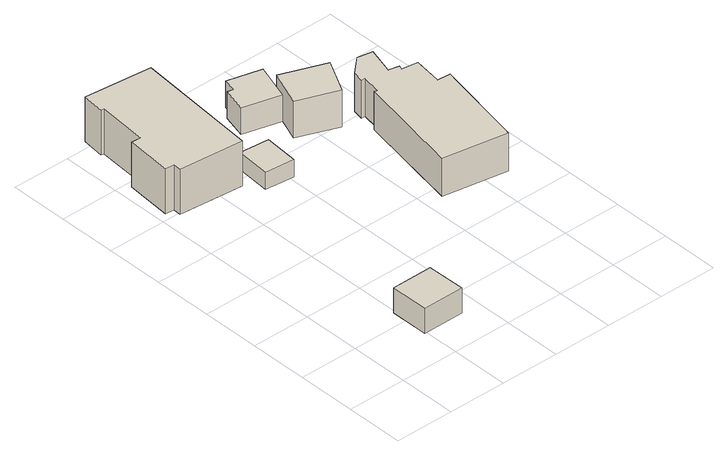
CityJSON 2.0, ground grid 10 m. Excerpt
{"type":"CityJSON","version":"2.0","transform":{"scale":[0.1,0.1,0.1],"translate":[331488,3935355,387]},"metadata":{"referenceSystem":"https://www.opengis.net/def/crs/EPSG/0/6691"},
"CityObjects":{
"building1":{"type":"Building","attributes":{"usage":"411","measuredHeight":5.3,"storeysAboveGround":2,"BuildingIDAttribute.prefecture":"14","BuildingIDAttribute.city":"14151","BuildingDetailAttribute.totalFloorArea":77.68,"BuildingDetailAttribute.buildingFootprintArea":38.84,"BuildingDetailAttribute.buildingStructureType":"601","BuildingDetailAttribute.buildingStructureOrgType":"1","BuildingDetailAttribute.orgUsage":"10","BuildingDetailAttribute.surveyYear":2015,"BuildingLandSlideRiskAttribute.description":"1","BuildingLandSlideRiskAttribute.areaType":"1"},"geometry":[{"type":"Solid","lod":"1","boundaries":[[[[0,1,2,3]],[[2,4,5,3]],[[1,6,4,2]],[[0,7,6,1]],[[3,5,7,0]],[[4,6,7,5]]]]}]},
"building2":{"type":"Building","attributes":{"usage":"411","measuredHeight":9.8,"storeysAboveGround":2,"BuildingIDAttribute.prefecture":"14","BuildingIDAttribute.city":"14151","BuildingDetailAttribute.totalFloorArea":354.16,"BuildingDetailAttribute.buildingFootprintArea":177.08,"BuildingDetailAttribute.buildingStructureType":"601","BuildingDetailAttribute.buildingStructureOrgType":"1","BuildingDetailAttribute.orgUsage":"10","BuildingDetailAttribute.surveyYear":2015,"BuildingLandSlideRiskAttribute.description":"1","BuildingLandSlideRiskAttribute.areaType":"1"},"geometry":[{"type":"Solid","lod":"1","boundaries":[[[[8,9,10,11,12,13,14,15,16,17]],[[16,18,19,17]],[[15,20,18,16]],[[14,21,20,15]],[[13,22,21,14]],[[12,23,22,13]],[[11,24,23,12]],[[10,25,24,11]],[[9,26,25,10]],[[8,27,26,9]],[[17,19,27,8]],[[18,20,21,22,23,24,25,26,27,19]]]]}]},
"building3":{"type":"Building","attributes":{"usage":"411","storeysAboveGround":1,"BuildingIDAttribute.prefecture":"14","BuildingIDAttribute.city":"14151","BuildingDetailAttribute.totalFloorArea":24.12,"BuildingDetailAttribute.buildingFootprintArea":24.12,"BuildingDetailAttribute.buildingStructureType":"601","BuildingDetailAttribute.buildingStructureOrgType":"1","BuildingDetailAttribute.orgUsage":"10","BuildingDetailAttribute.surveyYear":2015,"BuildingLandSlideRiskAttribute.description":"1","BuildingLandSlideRiskAttribute.areaType":"1"},"geometry":[{"type":"Solid","lod":"1","boundaries":[[[[28,29,30,31]],[[30,32,33,31]],[[29,34,32,30]],[[28,35,34,29]],[[31,33,35,28]],[[32,34,35,33]]]]}]},
"building4":{"type":"Building","attributes":{"usage":"411","measuredHeight":5.4,"storeysAboveGround":1,"BuildingIDAttribute.prefecture":"14","BuildingIDAttribute.city":"14151","BuildingDetailAttribute.totalFloorArea":35.5,"BuildingDetailAttribute.buildingFootprintArea":35.5,"BuildingDetailAttribute.buildingStructureType":"601","BuildingDetailAttribute.buildingStructureOrgType":"1","BuildingDetailAttribute.orgUsage":"10","BuildingDetailAttribute.surveyYear":2015,"BuildingLandSlideRiskAttribute.description":"1","BuildingLandSlideRiskAttribute.areaType":"1"},"geometry":[{"type":"Solid","lod":"1","boundaries":[[[[36,37,38,39,40,41]],[[40,42,43,41]],[[39,44,42,40]],[[38,45,44,39]],[[37,46,45,38]],[[36,47,46,37]],[[41,43,47,36]],[[42,44,45,46,47,43]]]]}]},
"building5":{"type":"Building","attributes":{"usage":"411","measuredHeight":7.3,"storeysAboveGround":1,"BuildingIDAttribute.prefecture":"14","BuildingIDAttribute.city":"14151","BuildingDetailAttribute.totalFloorArea":40.5,"BuildingDetailAttribute.buildingFootprintArea":40.5,"BuildingDetailAttribute.buildingStructureType":"601","BuildingDetailAttribute.buildingStructureOrgType":"1","BuildingDetailAttribute.orgUsage":"10","BuildingDetailAttribute.surveyYear":2015,"BuildingLandSlideRiskAttribute.description":"1","BuildingLandSlideRiskAttribute.areaType":"1"},"geometry":[{"type":"Solid","lod":"1","boundaries":[[[[48,49,50,51]],[[50,52,53,51]],[[49,54,52,50]],[[48,55,54,49]],[[51,53,55,48]],[[52,54,55,53]]]]}]},
"building6":{"type":"Building","attributes":{"usage":"411","measuredHeight":8.8,"storeysAboveGround":2,"BuildingIDAttribute.prefecture":"14","BuildingIDAttribute.city":"14151","BuildingDetailAttribute.totalFloorArea":409.12,"BuildingDetailAttribute.buildingFootprintArea":204.56,"BuildingDetailAttribute.buildingStructureType":"601","BuildingDetailAttribute.buildingStructureOrgType":"1","BuildingDetailAttribute.orgUsage":"10","BuildingDetailAttribute.surveyYear":2015,"BuildingLandSlideRiskAttribute.description":"1","BuildingLandSlideRiskAttribute.areaType":"1"},"geometry":[{"type":"Solid","lod":"1","boundaries":[[[[56,57,58,59,60,61,62,63,64,65,66,67,68,69,70]],[[69,71,72,70]],[[68,73,71,69]],[[67,74,73,68]],[[66,75,74,67]],[[65,76,75,66]],[[64,77,76,65]],[[63,78,77,64]],[[62,79,78,63]],[[61,80,79,62]],[[60,81,80,61]],[[59,82,81,60]],[[58,83,82,59]],[[57,84,83,58]],[[56,85,84,57]],[[70,72,85,56]],[[71,73,74,75,76,77,78,79,80,81,82,83,84,85,72]]]]}]},
"building7":{"type":"Building","attributes":{"BuildingIDAttribute.prefecture":"14","BuildingIDAttribute.city":"14151","BuildingDetailAttribute.surveyYear":2015,"BuildingLandSlideRiskAttribute.description":"1","BuildingLandSlideRiskAttribute.areaType":"1"},"geometry":[{"type":"Solid","lod":"1","boundaries":[[[[86,87,88,89]],[[88,90,91,89]],[[87,92,90,88]],[[86,93,92,87]],[[89,91,93,86]],[[90,92,93,91]]]]}]}
},
"vertices":[
[115,3,61],[44,2,61],[44,68,61],[114,68,61],[44,68,105],[114,68,105],[44,2,105],[115,3,105],
[126,473,17],[16,483,17],[17,496,17],[2,497,17],[9,576,17],[25,575,17],[32,659,17],[27,660,17],[32,698,17],[146,686,17],[32,698,96],[146,686,96],[27,660,96],[32,659,96],[25,575,96],[9,576,96],[2,497,96],[17,496,96],[16,483,96],[126,473,96],
[177,421,36],[127,426,36],[132,485,36],[182,480,36],[132,485,66],[182,480,66],[127,426,66],[177,421,66],
[218,593,26],[223,615,26],[281,600,26],[261,537,26],[197,554,26],[208,595,26],[197,554,73],[208,595,73],[261,537,73],[281,600,73],[223,615,73],[218,593,73],
[319,477,20],[251,504,20],[275,565,20],[350,536,20],[275,565,85],[350,536,85],[251,504,85],[319,477,85],
[439,261,2],[330,280,2],[364,460,2],[370,459,2],[376,491,2],[369,491,2],[373,510,2],[400,535,2],[426,530,2],[413,484,2],[431,480,2],[429,473,2],[456,469,2],[449,420,2],[471,418,2],[449,420,69],[471,418,69],[456,469,69],[429,473,69],[431,480,69],[413,484,69],[426,530,69],[400,535,69],[373,510,69],[369,491,69],[376,491,69],[370,459,69],[364,460,69],[330,280,69],[439,261,69],
[418,491,11],[428,510,11],[454,496,11],[444,478,11],[454,496,41],[444,478,41],[428,510,41],[418,491,41]
]}
